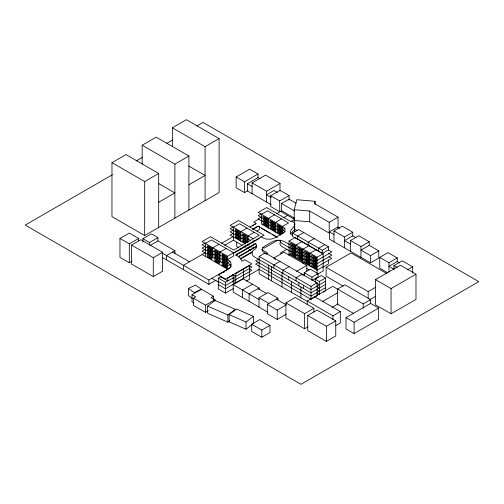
<?xml version="1.0" encoding="UTF-8"?>
<svg xmlns="http://www.w3.org/2000/svg" width="504" height="504" viewBox="0 0 504 504"><rect width="100%" height="100%" fill="white"/><g stroke="black" fill="none" stroke-linecap="round" stroke-linejoin="round"><path stroke-width="0.76" d="M294.846 232.01L294.418 229.963M294.21 219.706L294.21 209.683L296.806 199.716L315.076 201.304L315.076 204.391M315.076 201.304L314.49 203.547L338.071 217.167L338.071 227.959M290.417 233.995C291.961 231.575 296.932 229.553 293.977 226.063M207.553 306.092L214.943 300.447L235.28 309.33L227.89 314.969L227.89 322.163L207.553 313.286L207.553 306.092L227.89 314.969M229.15 314.66L236.54 309.015L253.417 316.386L253.417 323.581L246.028 329.225L229.15 321.854L229.15 314.66L246.028 322.031L253.417 316.386M227.89 322.163L229.736 320.752M172.374 146.57L172.374 127.796L186.398 119.7L219.108 138.587L219.108 192.553L144.686 235.526L111.97 216.638L111.97 162.672L125.987 154.577L158.703 173.464L158.703 227.43M142.172 164.008L142.172 145.234L156.19 137.138L188.906 156.026L188.906 209.992M112.405 174.731L25.2 225.08L300.983 384.3L478.8 281.635L203.018 122.415L196.888 125.956M136.25 160.965L142.386 157.424M166.912 143.262L172.362 140.112M111.97 162.672L144.686 181.56L158.703 173.464M142.172 145.234L174.888 164.121L188.906 156.026M172.374 127.796L205.09 146.683L219.108 138.587M158.703 202.249L174.888 192.906L158.527 183.462M188.906 184.811L205.09 175.468L188.729 166.024M131.979 261.192L129.308 262.735L119.958 257.336L119.958 238.449L129.308 233.05L138.65 238.449L138.65 240.811M247.905 190.651L244.534 192.597L236.143 187.746L236.143 176.954L249.612 169.174L258.01 174.025L258.01 177.874M119.958 238.449L129.308 243.848L138.65 238.449M131.468 245.095L140.818 239.702L162.628 252.29L162.628 271.177L153.279 276.576L131.468 263.983L131.468 245.095L153.279 257.689L162.628 252.29M142.916 241.926L142.916 238.688L151.326 233.831L157.947 237.655L157.947 240.893L174.926 250.696L174.926 253.575M236.143 176.954L244.534 181.799L258.01 174.025M271.202 204.719L247.376 190.959L247.376 183.765L258.01 177.622L260.039 178.788M252.101 193.687L252.101 182.895L265.577 175.115L280.003 183.443L280.003 190.38M142.916 238.688L149.537 242.512L157.947 237.655M150.186 245.379L157.947 240.893M252.101 182.895L266.528 191.224L280.003 183.443M174.926 250.696L166.515 255.553L166.515 259.869M281.717 210.596L279.714 211.749L270.705 206.552L270.705 195.754L280.048 190.361L289.063 195.565L289.063 200.189M205.349 242.934L202.11 244.805L227.581 259.51L233.661 256L233.661 252.762L211.459 239.948L205.386 243.457L205.386 256.41M233.39 226.75L230.152 228.614L250.715 240.49M270.705 195.754L279.714 200.957L289.063 195.565M205.349 246.173L202.11 248.044L227.581 262.748A12.335 7.125 0 0 1 231.09 266.855M233.39 229.988L230.152 231.853L248.144 242.241L248.144 235.765L254.224 232.256M261.431 213.797L258.193 215.662L282.498 229.698A8.593 4.958 0 0 1 284.722 231.922M294.771 218.32L281.553 210.691L281.553 203.496L289.063 199.162L296.094 203.219M205.349 249.411L202.11 251.282L227.581 265.986L230.284 264.43M233.39 233.226L230.152 235.091L245.511 243.961M261.431 217.035L258.193 218.9L282.498 232.93A8.593 4.958 0 0 1 283.242 233.421M259.012 218.969L253.758 222.006L256.095 223.354L250.022 226.863M218.938 244.264L212.864 247.773L212.864 257.487M246.979 228.079L240.906 231.582L240.906 241.296M205.487 252.573L183.418 265.312L183.418 269.627M221.678 243.224L233.15 236.597M252.271 226.012L253.543 225.275M254.816 224.538L256.095 223.801M274.554 214.855L268.474 218.364L268.474 228.079M276.891 213.507L280.627 211.346L294.651 219.442L294.651 229.156L297.196 230.63M224.62 245.303L233.415 240.225L242.084 245.215M252.586 229.156L257.96 226.05L277.471 237.315M252.989 229.37L258.728 226.063M226.183 248.447L220.103 251.956L220.103 261.671M256.813 231.034L259.365 229.559L259.365 226.466M281.566 218.9L275.486 222.409L275.486 232.124M283.903 217.552L287.639 215.397M233.428 240.219L233.428 227.266L239.501 223.757L259.365 235.229L233.661 250.066L210.527 236.71L202.11 241.567L227.581 256.271L264.039 235.229L238.568 220.519L230.152 225.376L253.285 238.732M233.661 253.304L259.365 238.461M294.651 219.442L290.909 221.602L266.61 207.572L258.193 212.423L282.498 226.46L288.572 222.951L267.542 210.804L261.469 214.313L261.469 224.028L280.583 235.066M235.689 255.371L255.988 243.653M282.498 229.698L285.201 228.136M227.581 262.748L230.284 261.192M238.449 256.473L256.631 245.977M238.392 257.046L256.662 246.5M285.201 231.374L282.498 232.93L282.498 226.46A8.593 4.958 0 0 1 282.498 233.472L275.02 237.787A8.593 4.958 0 0 1 265.658 238.864L264.039 238.461L260.688 236.527M240.408 258.584L252.561 251.565M240.421 259.113L251.924 252.472M162.439 253.203L208.889 280.016L230.284 267.668M278.145 240.03L264.039 248.176L262.691 247.401M222.667 272.872L224.683 271.706M292.547 233.069L298.62 229.559L328.375 246.739L328.375 249.978L322.302 253.487L322.302 250.249L292.547 233.069L292.547 236.307L321.703 253.14M233.194 288.653L225.483 293.101L218.314 288.968L218.314 278.177L220.884 276.69M162.439 257.519L208.889 284.338L216.235 280.092M193.927 302.992L192.037 301.902L192.037 294.708L201.455 289.271L213.469 296.207L213.469 299.804M307.642 301.682L259.132 273.678L259.132 256.41L265.205 252.901L317.085 282.851L317.085 295.804L315.731 296.579M266.427 253.814L267.775 253.033L261.702 249.53M289.044 255.421L289.044 241.025L295.117 237.523L323.159 253.707L323.159 270.976L317.759 274.094M303.761 232.527L297.688 236.036L297.688 239.274M258.861 258.993L255.623 260.858L311.006 292.837L325.496 284.47M208.19 310.823L205.5 312.373L193.479 305.437L193.479 298.242L195.817 296.887L192.037 294.708M258.861 262.231L255.623 264.096L311.006 296.075L325.496 287.708M294.21 209.683L309.689 211.031L329.194 222.289L338.071 217.167M218.314 278.177L225.483 282.309L251.887 267.063L249.278 265.564M287.097 249.165L280.394 253.033L281.566 253.707M302.129 241.567L296.05 245.076L296.05 258.029M273.678 258.086L283.903 252.183L306.797 265.4L306.797 271.158M259.081 269.388L225.483 288.786L218.314 284.647M213.469 296.207L211.132 297.562L214.918 299.741L214.918 301.184M314.276 238.6L308.202 242.109L308.202 245.347M378.781 250.866L370.503 255.648L360.952 250.135L369.237 245.353L378.781 250.866L378.781 258.061L370.503 262.842L329.358 239.091L329.358 231.89L337.642 227.115L339.62 228.255M279.928 261.4L273.855 264.909L273.855 268.147M246.267 281.106L249.549 279.21L249.549 265.627L235.765 273.584L235.765 282.851L233.27 281.415M193.479 298.242L205.5 305.178L214.918 299.741M333.982 241.756L333.982 230.964L342.26 226.183L352.743 232.237L352.743 236.093M309.135 245.612L303.062 249.121L303.062 263.51M252.51 284.212L242.5 289.995L242.5 297.549M316.147 249.663L310.073 253.172L310.073 266.125M324.796 244.673L318.717 248.176L318.717 251.414M289.044 266.66L282.964 270.169L282.964 273.407M333.982 230.964L344.465 237.019L352.743 232.237M322.302 250.249L328.375 246.739M259.113 289.535L259.113 288.03L249.102 293.807L249.102 301.361M289.044 241.025L317.085 257.216L323.159 253.707M296.579 271.303L306.797 265.4M350.469 251.276L350.469 240.484L358.747 235.702L369.237 241.756L369.237 245.612M259.006 307.081L259.006 297.725L268.015 292.522L277.918 298.242L277.918 299.804M304.227 272.733L310.307 269.224L318.018 273.678L318.018 276.916L311.945 280.419L311.945 277.181L304.227 272.733L304.227 275.971M302.129 274.214L296.05 277.723L296.05 280.961M302.709 274.957L304.756 273.779M323.159 266.66L317.085 270.169L289.044 253.978M322.976 267.126L328.375 264.008L328.375 259.692M350.469 240.484L360.952 246.538L369.237 241.756M343.073 286.083L326.113 276.286L326.113 267.296L351.036 252.901L386.316 273.269M311.945 277.181L318.018 273.678M286.247 314.225L277.244 319.429L267.334 313.709L267.334 304.353L277.918 298.242M315.214 282.309L315.214 279.071L321.287 275.568L325.496 277.994L325.496 290.947M259.132 256.41L311.006 286.36L317.085 282.851M315.214 279.071L319.416 281.503L325.496 277.994M307.931 326.869L304.592 328.797L285.9 318.005L285.9 302.891L295.243 297.499L313.942 308.291L313.942 312.064M325.496 281.232L311.006 289.598L254.923 257.216C251.729 256.026 250.69 251.288 254.218 249.801A8.593 4.958 0 0 0 255.578 243.81L255.257 243.533L235.759 254.791A19.801 11.434 0 0 1 241.983 261.274L244.717 259.692L251.887 263.825L225.483 279.071L218.314 274.938L227.581 269.583A12.335 7.125 0 0 0 227.581 259.51M251.71 324.223L259.862 319.511L269.98 325.351L269.98 332.552L261.828 337.258L251.71 331.418L251.71 324.223L261.828 330.063L269.98 325.351M267.334 304.353L277.244 310.073L286.247 304.87L276.343 299.149M387.645 272.74L379.726 268.166L379.726 257.374L388.004 252.592L397.24 257.928L397.24 261.784M307.27 304.807L307.27 301.027L332.653 286.373L338.033 289.479M259.132 269.356L311.006 299.313L314.383 297.36M323.467 292.112L324.822 291.337M353.751 313.557L337.541 304.202L337.541 289.088L344.925 284.829L370.585 299.647L370.585 303.421L346.015 317.608L346.015 328.942L354.085 333.598L378.655 319.416L378.655 308.083L370.585 303.421M379.726 257.374L388.962 262.71L397.24 257.928M322.724 301.423L338.058 292.572M285.9 302.891L304.592 313.683L313.942 308.291M393.939 269.438L393.939 265.583L402.224 260.801L412.707 266.855L412.707 273.023M307.711 315.485L317.054 310.086L335.752 320.878L335.752 335.992L326.403 341.391L307.711 330.593L307.711 315.485L326.403 326.277L335.752 320.878M375.486 279.613L400.409 265.217L415.989 274.214L415.989 299.395L391.066 313.79L375.486 304.794L375.486 279.613L391.066 288.603L415.989 274.214M332.054 307.371L338.058 303.906M326.113 267.296L368.172 291.577L375.581 287.299M407.61 269.798L412.707 266.855M307.27 301.027L332.936 315.844L340.313 311.579L340.313 322.913L335.62 325.628M369.52 299.792L375.581 296.295M337.541 289.088L363.208 303.906L370.585 299.647M346.015 317.608L354.085 322.264L378.655 308.083M188.427 288.427L195.558 285.081L201.455 289.271L194.323 292.616L188.427 288.427L188.427 295.621L192.553 298.557M294.21 220.481L309.689 221.823L329.194 233.081L329.194 222.289M356.082 237.762L352.743 235.834L344.465 240.616L350.469 244.081M399.735 262.962L397.24 261.526L388.962 266.307L393.939 269.18M277.376 192.415L274.031 190.481L266.528 194.821L271.202 197.518M393.939 265.583L397.215 267.473M247.376 183.765L252.101 186.493M281.553 203.496L294.771 211.126M329.358 231.89L333.982 234.562M328.375 249.978L331.802 251.956L317.085 260.455L284.584 241.693A8.593 4.958 0 0 0 272.431 241.693L264.72 246.147A8.593 4.958 0 0 0 263.359 252.132L266.736 254.325M328.375 253.216L331.802 255.194L317.085 263.693L282.498 243.728A8.593 4.958 0 0 1 279.978 240.219M328.948 256.782L331.802 258.432L317.085 266.931L282.498 246.966A8.593 4.958 0 0 1 280.633 241.561M281.799 233.61L281.018 233.157L281.018 234.505M261.469 228.344L269.879 233.201M271.984 234.417L276.583 237.075M306.401 268.317L309.072 269.861M247.288 242.827L245.574 241.838L245.574 243.186M274.157 258.609L275.505 259.39M301.146 274.189L302.494 274.97M317.016 283.349L319.416 284.741M249.43 246.223L250.715 246.966M252 247.703L253.285 248.447L253.285 247.155M317.016 286.587L319.416 287.979M243.81 246.217L245.454 247.162M246.803 247.943L248.144 248.718L248.144 247.42M249.43 249.461L250.715 250.204M317.016 289.825L319.416 291.218M238.72 247.59L236.697 246.424L236.697 242.109M240.068 248.371L241.41 249.146M317.016 293.063L319.416 294.456L319.416 281.503M314.654 296.768L340.313 311.579M249.278 268.802L251.887 270.302L225.483 285.548L218.314 281.415M202.11 254.52L227.581 269.224L227.581 256.271M259.113 288.03L243.205 278.844L233.201 284.621L259.006 299.521M258.111 288.603L266.692 293.561M232.646 274.573L235.765 276.375M233.27 278.177L235.765 279.613M259.006 297.725L268.909 303.446M220.651 276.822L227.814 280.961L227.814 278.177L233.194 275.071L233.201 292.181L267.593 312.033M172.588 252.044L189.491 261.803M211.85 278.309L218.56 282.183M291.848 221.061C301.562 225.968 284.508 230.145 292.414 235.362M391.066 288.603L391.066 313.79M388.962 262.71L388.962 272.059M370.503 255.648L370.503 262.842M368.172 291.577L368.172 298.324M363.208 303.906L363.208 308.435M360.952 246.538L360.952 257.33M354.085 322.264L354.085 333.598M344.465 237.019L344.465 247.811M332.936 315.844L332.936 319.618M326.403 326.277L326.403 341.391M317.085 257.216L317.085 273.767M311.006 286.36L311.006 299.313M309.689 211.031L309.689 221.823M304.592 313.683L304.592 328.797M303.528 285.277L303.528 288.515M300.913 287.003L300.913 297.801M298.853 282.58L298.853 285.818M291.614 281.635L291.614 292.427M288.805 276.778L288.805 280.016M282.032 272.866L282.032 286.896M279.714 200.957L279.714 211.749M277.244 310.073L277.244 319.429M271.517 266.799L271.517 280.829M268.714 265.18L268.714 279.21M266.528 191.224L266.528 202.016M261.828 330.063L261.828 337.258M253.285 240.679L253.285 241.97M253.285 243.917L253.285 245.209M248.144 244.182L248.144 245.48M246.028 322.031L246.028 329.225M245.108 245.668L245.108 246.966M244.534 181.799L244.534 192.597M243.476 269.136L243.476 278.397M225.483 282.309L225.483 293.101M216.487 259.579L216.487 262.817M208.889 280.016L208.889 284.338M205.5 305.178L205.5 312.373M205.09 146.683L205.09 200.649M174.888 164.121L174.888 218.087M153.279 257.689L153.279 276.576M149.537 242.512L149.537 245.102M144.686 181.56L144.686 235.526M129.308 243.848L129.308 262.735M264.896 217.375L263.025 216.292L263.025 217.64L264.896 218.723L264.896 217.375M266.528 218.32L265.362 217.64L265.362 218.994L266.528 219.668L266.528 218.32M267.775 219.038L267 218.585L267 219.939L267.775 220.387L267.775 219.038M271.902 221.42L270.037 220.343L270.037 221.691L271.902 222.768L271.902 221.42M273.54 222.365L272.374 221.691L272.374 223.039L273.54 223.713L273.54 222.365M274.787 223.083L274.006 222.636L274.006 223.984L274.787 224.431L274.787 223.083M278.914 225.471L277.043 224.387L277.043 225.735L278.914 226.819L278.914 225.471M280.552 226.409L279.38 225.735L279.38 227.09L280.552 227.764L280.552 226.409M281.799 227.134L281.018 226.68L281.018 228.029L281.799 228.482L281.799 227.134M264.896 220.613L263.025 219.53L263.025 220.878L264.896 221.962L264.896 220.613M266.528 221.558L265.362 220.878L265.362 222.232L266.528 222.907L266.528 221.558M267.775 222.277L267 221.823L267 223.171L267.775 223.625L267.775 222.277M271.902 224.658L270.037 223.581L270.037 224.929L271.902 226.006L271.902 224.658M273.54 225.603L272.374 224.929L272.374 226.277L273.54 226.951L273.54 225.603M274.787 226.321L274.006 225.874L274.006 227.222L274.787 227.669L274.787 226.321M278.914 228.703L277.043 227.625L277.043 228.974L278.914 230.057L278.914 228.703M280.552 229.648L279.38 228.974L279.38 230.322L280.552 231.002L280.552 229.648M281.799 230.372L281.018 229.918L281.018 231.267L281.799 231.72L281.799 230.372M264.896 223.852L263.025 222.768L263.025 224.116L264.896 225.2L264.896 223.852M266.528 224.79L265.362 224.116L265.362 225.471L266.528 226.145L266.528 224.79M267.775 225.515L267 225.061L267 226.409L267.775 226.863L267.775 225.515M271.902 227.896L270.037 226.819L270.037 228.167L271.902 229.244L271.902 227.896M273.54 228.841L272.374 228.167L272.374 229.515L273.54 230.189L273.54 228.841M274.787 229.559L274.006 229.112L274.006 230.46L274.787 230.908L274.787 229.559M278.914 231.941L277.043 230.863L277.043 232.212L278.914 233.295L278.914 231.941M280.552 232.886L279.38 232.212L279.38 233.56L280.552 234.24L280.552 232.886M292.471 244.087L290.6 243.004L290.6 244.358L292.471 245.435L292.471 244.087M294.103 245.032L292.937 244.358L292.937 245.706L294.103 246.38L294.103 245.032M295.35 245.75L294.569 245.297L294.569 246.651L295.35 247.099L295.35 245.75M299.477 248.132L297.612 247.054L297.612 248.403L299.477 249.48L299.477 248.132M301.115 249.077L299.943 248.403L299.943 249.751L301.115 250.425L301.115 249.077M302.362 249.795L301.581 249.348L301.581 250.696L302.362 251.143L302.362 249.795M306.489 252.183L304.618 251.099L304.618 252.447L306.489 253.531L306.489 252.183M308.127 253.128L306.955 252.447L306.955 253.802L308.127 254.476L308.127 253.128M309.368 253.846L308.593 253.392L308.593 254.747L309.368 255.194L309.368 253.846M313.501 256.227L311.63 255.15L311.63 256.498L313.501 257.576L313.501 256.227M315.132 257.172L313.967 256.498L313.967 257.846L315.132 258.521L315.132 257.172M316.38 257.891L315.605 257.443L315.605 258.791L316.38 259.239L316.38 257.891M292.471 247.325L290.6 246.242L290.6 247.596L292.471 248.674L292.471 247.325M294.103 248.27L292.937 247.596L292.937 248.944L294.103 249.619L294.103 248.27M295.35 248.989L294.569 248.535L294.569 249.889L295.35 250.337L295.35 248.989M299.477 251.37L297.612 250.293L297.612 251.641L299.477 252.718L299.477 251.37M301.115 252.315L299.943 251.641L299.943 252.989L301.115 253.663L301.115 252.315M302.362 253.033L301.581 252.586L301.581 253.934L302.362 254.381L302.362 253.033M306.489 255.421L304.618 254.337L304.618 255.686L306.489 256.769L306.489 255.421M308.127 256.36L306.955 255.686L306.955 257.04L308.127 257.714L308.127 256.36M309.368 257.084L308.593 256.631L308.593 257.979L309.368 258.432L309.368 257.084M313.501 259.466L311.63 258.388L311.63 259.736L313.501 260.814L313.501 259.466M315.132 260.411L313.967 259.736L313.967 261.085L315.132 261.759L315.132 260.411M316.38 261.129L315.605 260.681L315.605 262.03L316.38 262.477L316.38 261.129M292.471 250.564L290.6 249.48L290.6 250.834L292.471 251.912L292.471 250.564M294.103 251.509L292.937 250.834L292.937 252.183L294.103 252.857L294.103 251.509M295.35 252.227L294.569 251.773L294.569 253.128L295.35 253.575L295.35 252.227M299.477 254.608L297.612 253.531L297.612 254.879L299.477 255.956L299.477 254.608M301.115 255.553L299.943 254.879L299.943 256.227L301.115 256.901L301.115 255.553M302.362 256.271L301.581 255.824L301.581 257.172L302.362 257.62L302.362 256.271M306.489 258.659L304.618 257.576L304.618 258.924L306.489 260.007L306.489 258.659M308.127 259.598L306.955 258.924L306.955 260.278L308.127 260.952L308.127 259.598M309.368 260.322L308.593 259.869L308.593 261.217L309.368 261.671L309.368 260.322M313.501 262.704L311.63 261.626L311.63 262.975L313.501 264.052L313.501 262.704M315.132 263.649L313.967 262.975L313.967 264.323L315.132 264.997L315.132 263.649M316.38 264.367L315.605 263.92L315.605 265.268L316.38 265.715L316.38 264.367M292.471 253.802L290.6 252.718L290.6 254.066L292.471 255.15L292.471 253.802M294.103 254.747L292.937 254.066L292.937 255.421L294.103 256.095L294.103 254.747M295.35 255.465L294.569 255.011L294.569 256.366L295.35 256.813L295.35 255.465M299.477 257.846L297.612 256.769L297.612 258.117L299.477 259.195L299.477 257.846M301.115 258.791L299.943 258.117L299.943 259.466L301.115 260.14L301.115 258.791M302.362 259.51L301.581 259.062L301.581 260.411L302.362 260.858L302.362 259.51M306.489 261.897L304.618 260.814L304.618 262.162L306.489 263.245L306.489 261.897M308.127 262.836L306.955 262.162L306.955 263.51L308.127 264.191L308.127 262.836M309.368 263.56L308.593 263.107L308.593 264.455L309.368 264.909L309.368 263.56M313.501 265.942L311.63 264.865L311.63 266.213L313.501 267.29L313.501 265.942M315.132 266.887L313.967 266.213L313.967 267.561L315.132 268.235L315.132 266.887M316.38 267.605L315.605 267.158L315.605 268.506L316.38 268.953L316.38 267.605M236.231 229.963L235.45 229.515L235.45 230.863L236.231 231.311L236.231 229.963M237.863 230.908L236.697 230.233L236.697 231.582L237.863 232.256L237.863 230.908M240.049 232.168L238.335 231.178L238.335 232.527L240.049 233.516L240.049 232.168M243.476 234.146L242.695 233.698L242.695 235.047L243.476 235.494L243.476 234.146M245.108 235.091L243.942 234.417L243.942 235.765L245.108 236.439L245.108 235.091M247.288 236.351L245.574 235.362L245.574 236.71L247.288 237.699L247.288 236.351M236.231 233.201L235.45 232.754L235.45 234.102L236.231 234.549L236.231 233.201M237.863 234.146L236.697 233.472L236.697 234.82L237.863 235.494L237.863 234.146M240.049 235.406L238.335 234.417L238.335 235.765L240.049 236.754L240.049 235.406M243.476 237.384L242.695 236.937L242.695 238.285L243.476 238.732L243.476 237.384M245.108 238.329L243.942 237.655L243.942 239.003L245.108 239.677L245.108 238.329M247.288 239.589L245.574 238.6L245.574 239.948L247.288 240.937L247.288 239.589M236.231 236.439L235.45 235.992L235.45 237.34L236.231 237.787L236.231 236.439M237.863 237.384L236.697 236.71L236.697 238.058L237.863 238.732L237.863 237.384M240.049 238.644L238.335 237.655L238.335 239.003L240.049 239.992L240.049 238.644M243.476 240.622L242.695 240.175L242.695 241.523L243.476 241.97L243.476 240.622M245.108 241.567L243.942 240.893L243.942 242.241L245.108 242.915L245.108 241.567M208.19 246.154L207.409 245.706L207.409 247.054L208.19 247.502L208.19 246.154M209.822 247.099L208.656 246.424L208.656 247.773L209.822 248.447L209.822 247.099M212.008 248.359L210.294 247.369L210.294 248.718L212.008 249.707L212.008 248.359M215.435 250.337L214.654 249.889L214.654 251.238L215.435 251.685L215.435 250.337M217.067 251.282L215.901 250.608L215.901 251.956L217.067 252.63L217.067 251.282M219.246 252.542L217.533 251.553L217.533 252.901L219.246 253.89L219.246 252.542M222.913 254.652L222.132 254.205L222.132 255.553L222.913 256L222.913 254.652M224.545 255.597L223.379 254.923L223.379 256.271L224.545 256.946L224.545 255.597M226.724 256.857L225.011 255.868L225.011 257.216L226.724 258.206L226.724 256.857M208.19 249.392L207.409 248.944L207.409 250.293L208.19 250.74L208.19 249.392M209.822 250.337L208.656 249.663L208.656 251.011L209.822 251.685L209.822 250.337M212.008 251.597L210.294 250.608L210.294 251.956L212.008 252.945L212.008 251.597M215.435 253.575L214.654 253.128L214.654 254.476L215.435 254.923L215.435 253.575M217.067 254.52L215.901 253.846L215.901 255.194L217.067 255.868L217.067 254.52M219.246 255.78L217.533 254.791L217.533 256.139L219.246 257.128L219.246 255.78M222.913 257.891L222.132 257.443L222.132 258.791L222.913 259.239L222.913 257.891M224.545 258.836L223.379 258.161L223.379 259.51L224.545 260.184L224.545 258.836M226.724 260.096L225.011 259.106L225.011 260.455L226.724 261.444L226.724 260.096M208.19 252.63L207.409 252.183L207.409 253.531L208.19 253.978L208.19 252.63M209.822 253.575L208.656 252.901L208.656 254.249L209.822 254.923L209.822 253.575M212.008 254.835L210.294 253.846L210.294 255.194L212.008 256.183L212.008 254.835M215.435 256.813L214.654 256.366L214.654 257.714L215.435 258.161L215.435 256.813M217.067 257.758L215.901 257.084L215.901 258.432L217.067 259.106L217.067 257.758M219.246 259.018L217.533 258.029L217.533 259.377L219.246 260.366L219.246 259.018M222.913 261.129L222.132 260.681L222.132 262.03L222.913 262.477L222.913 261.129M224.545 262.074L223.379 261.4L223.379 262.748L224.545 263.422L224.545 262.074M226.724 263.334L225.011 262.345L225.011 263.693L226.724 264.682L226.724 263.334M209.047 256.366L207.333 255.371L207.333 256.725L209.047 257.714L209.047 256.366M210.678 257.305L209.513 256.631L209.513 257.979L210.678 258.659L210.678 257.305M211.926 258.029L211.151 257.576L211.151 258.924L211.926 259.377L211.926 258.029M216.058 260.411L214.811 259.692L214.811 261.041L216.058 261.759L216.058 260.411M217.923 261.488L216.991 260.952L216.991 262.3L217.923 262.836L217.923 261.488M219.328 262.3L218.389 261.759L218.389 263.107L219.328 263.649L219.328 262.3M223.77 264.865L222.056 263.875L222.056 265.224L223.77 266.213L223.77 264.865M225.401 265.81L224.236 265.129L224.236 266.484L225.401 267.158L225.401 265.81M226.649 266.528L225.868 266.074L225.868 267.429L226.649 267.876L226.649 266.528"/></g></svg>
